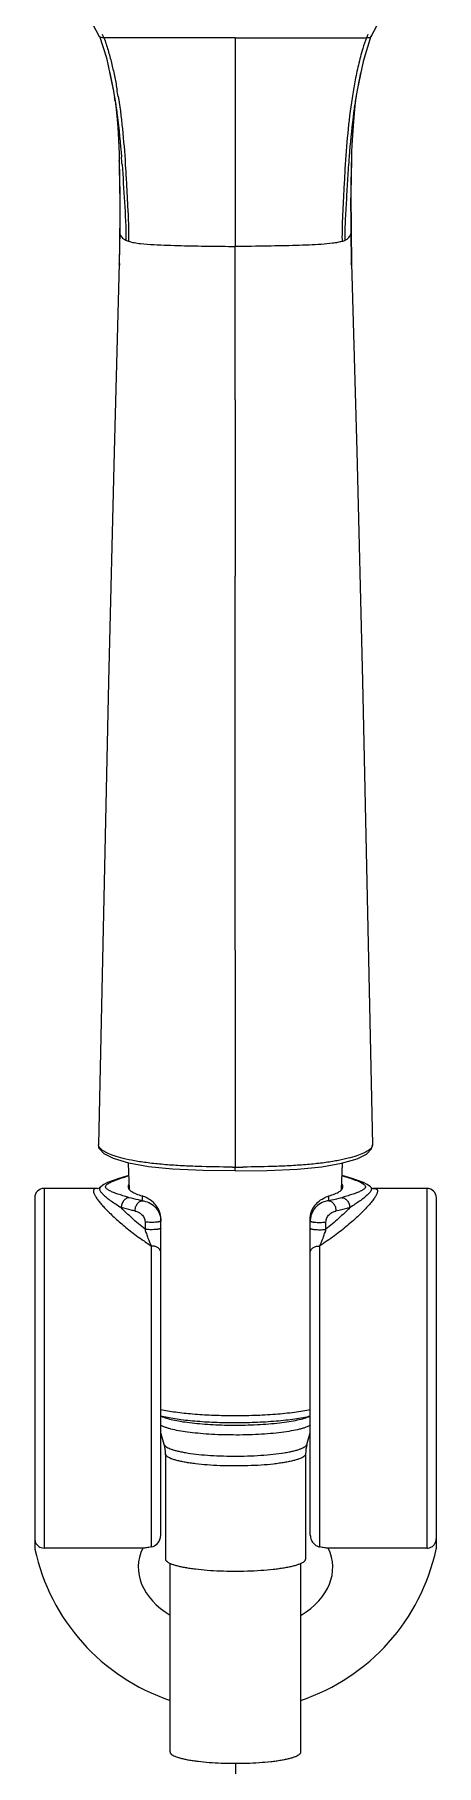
# Model space of a CAD drawing. Extents: x 881 to 2009, y 679 to 1506.
# Drawn here: x 1337.4 to 1380.4, y 1104 to 1289.4 of the extents above; entities that cross this region are included whole.
import ezdxf

# ---------------------------------------------------------------- set-up
doc = ezdxf.new("R2010")
doc.units = 0
doc.header["$LTSCALE"] = 10
doc.header["$MEASUREMENT"] = 0
doc.linetypes.add('CENTER', pattern=[2, 1.25, -0.25, 0.25, -0.25])
doc.layers.get('0').update_dxf_attribs({"linetype": 'CONTINUOUS'})
doc.layers.add('1_1', color=7, linetype='CONTINUOUS')
doc.layers.add('DEFAULT_1', color=7, linetype='CENTER')

msp = doc.modelspace()

# ---------------------------------------------------------------- linework, layer by layer
at = {"color": 7, "linetype": 'Continuous'}
for p, q in [((1347.52, 1165.64), (1347.42, 1168.49)), ((1370.21, 1165.64), (1370.32, 1168.5)), ((1337.37, 1164.78), (1337.37, 1127.35)), ((1344.08, 1165.78), (1338.37, 1165.78)), ((1344.42, 1165.95), (1344.42, 1165.95)), ((1345.15, 1166.4), (1345.15, 1166.4)), ((1372.58, 1166.4), (1372.58, 1166.4)), ((1373.31, 1165.95), (1373.31, 1165.95)), ((1373.65, 1165.78), (1373.65, 1165.78)), ((1379.37, 1165.78), (1373.65, 1165.78)), ((1380.37, 1127.35), (1380.37, 1164.78)), ((1350.87, 1128.64), (1350.87, 1162.57)), ((1366.87, 1128.64), (1366.87, 1162.57)), ((1351.22, 1138.35), (1350.87, 1139.58)), ((1366.51, 1138.35), (1366.87, 1139.58)), ((1351.37, 1137.34), (1351.37, 1126.07)), ((1366.37, 1137.34), (1366.37, 1126.07)), ((1348.93, 1127.24), (1338.37, 1127.24)), ((1379.37, 1127.24), (1368.8, 1127.24)), ((1351.87, 1105.39), (1351.87, 1125.62)), ((1365.87, 1105.39), (1365.87, 1125.61))]:
    msp.add_line(p, q, dxfattribs=at)
at = {"color": 9, "linetype": 'Continuous'}
for p, q in [((1338.37, 1165.78), (1338.37, 1127.24)), ((1348.87, 1164.97), (1348.87, 1164.46)), ((1368.87, 1164.46), (1368.87, 1164.97)), ((1379.37, 1127.24), (1379.37, 1165.78)), ((1349.18, 1162.18), (1349.18, 1161.4)), ((1368.55, 1161.4), (1368.55, 1162.18)), ((1349.87, 1127.36), (1349.87, 1159.61)), ((1367.87, 1159.61), (1367.87, 1127.36)), ((1358.46, 1141.44), (1358.55, 1141.44)), ((1358.61, 1139.36), (1358.56, 1139.36)), ((1358.63, 1137.09), (1358.69, 1137.09)), ((1358.69, 1136.04), (1358.64, 1136.04))]:
    msp.add_line(p, q, dxfattribs=at)
at = {"color": 7, "linetype": 'Continuous'}
for points in [[(1347.46, 1167.17), (1346.36, 1166.86), (1345.15, 1166.4)], [(1372.58, 1166.4), (1371.37, 1166.86), (1370.27, 1167.17)], [(1344.08, 1165.78), (1344.12, 1165.79), (1344.3, 1165.86)], [(1345.15, 1166.4), (1344.77, 1166.2), (1344.3, 1165.86)], [(1373.31, 1165.95), (1372.96, 1166.2), (1372.58, 1166.4)], [(1373.31, 1165.95), (1373.43, 1165.86), (1373.61, 1165.79), (1373.65, 1165.78)]]:
    msp.add_lwpolyline(points, dxfattribs=at)
for centre, radius, start, end in [((1338.37, 1164.78), 1, 90, 180), ((1379.37, 1164.78), 1, 0, 90), ((1347.73, 1137.34), 3.64, 359.9792, 16.1872), ((1370.01, 1137.34), 3.64, 163.8286, 180.0051), ((1338.37, 1127.35), 1, 180, 192.1246), ((1358.87, 1131.75), 21.97, 192.1246, 251.4257), ((1358.87, 1131.75), 21.97, 288.5737, 347.8754), ((1379.37, 1127.35), 1, 347.8754, 0)]:
    msp.add_arc(centre, radius, start, end, dxfattribs=at)
at = {"color": 9, "linetype": 'Continuous'}
for centre, radius, start, end in [((1366.23, 1184.95), 30.16, 234.1906, 234.3619), ((1365.71, 1184.22), 29.26, 234.3547, 236.9957), ((1364.98, 1183.12), 27.95, 237.0196, 237.2662)]:
    msp.add_arc(centre, radius, start, end, dxfattribs=at)
at = {"color": 7, "linetype": 'Continuous'}
for start_param, end_param in [(2.83769, 3.973626), (-0.831822, 0.303903)]:
    msp.add_ellipse((1358.87, 1125.17), major_axis=(10.41, 0), ratio=0.664597, start_param=start_param, end_param=end_param, dxfattribs=at)
at = {"color": 9, "linetype": 'Continuous'}
for points, knots in [([(1345.56, 1166.47), (1345.69, 1166.53), (1346.31, 1166.79), (1346.95, 1166.99), (1347.46, 1167.13)], [0, 0, 0, 0, 0.217592, 1, 1, 1, 1]), ([(1370.27, 1167.13), (1370.46, 1167.08), (1371.1, 1166.9), (1371.73, 1166.67), (1372.17, 1166.47)], [0, 0, 0, 0, 0.284713, 1, 1, 1, 1]), ([(1344.08, 1165.78), (1344.04, 1165.78), (1343.97, 1165.78), (1343.85, 1165.76), (1343.75, 1165.71), (1343.69, 1165.63), (1343.67, 1165.55), (1343.66, 1165.47), (1343.68, 1165.33), (1343.76, 1165.12), (1343.92, 1164.85), (1344.14, 1164.53), (1344.43, 1164.17), (1344.77, 1163.78), (1345.17, 1163.36), (1345.63, 1162.92), (1346.32, 1162.28), (1347.3, 1161.45), (1348.13, 1160.81), (1348.58, 1160.49)], [0, 0, 0, 0, 0.014505, 0.027033, 0.04736, 0.056566, 0.066198, 0.077028, 0.089613, 0.121173, 0.162147, 0.212672, 0.272382, 0.340697, 0.4169, 0.500248, 0.590013, 0.786011, 1, 1, 1, 1]), ([(1344.42, 1165.95), (1344.4, 1165.93), (1344.35, 1165.87), (1344.31, 1165.78), (1344.31, 1165.68), (1344.35, 1165.56), (1344.41, 1165.45), (1344.55, 1165.27), (1344.79, 1165.03), (1345.15, 1164.73), (1345.59, 1164.41), (1346.09, 1164.07), (1346.45, 1163.84), (1346.63, 1163.72)], [0, 0, 0, 0, 0.030601, 0.059044, 0.088451, 0.121811, 0.161199, 0.207506, 0.321206, 0.46122, 0.623562, 0.803937, 1, 1, 1, 1]), ([(1347.49, 1164.79), (1347.31, 1164.85), (1346.94, 1164.96), (1346.42, 1165.12), (1346.01, 1165.26), (1345.71, 1165.38), (1345.51, 1165.47), (1345.34, 1165.56), (1345.19, 1165.64), (1345.07, 1165.73), (1344.99, 1165.83), (1344.95, 1165.93), (1344.97, 1166.03), (1345.02, 1166.13), (1345.08, 1166.18), (1345.11, 1166.21)], [0, 0, 0, 0, 0.183247, 0.358961, 0.521575, 0.596008, 0.664683, 0.726584, 0.780793, 0.826692, 0.864377, 0.895784, 0.925494, 0.959073, 1, 1, 1, 1]), ([(1345.11, 1166.21), (1345.12, 1166.22), (1345.15, 1166.24), (1345.19, 1166.27), (1345.22, 1166.29)], [0, 0, 0, 0, 0.236416, 1, 1, 1, 1]), ([(1345.56, 1166.47), (1345.53, 1166.47), (1345.39, 1166.47), (1345.25, 1166.44), (1345.15, 1166.4)], [0, 0, 0, 0, 0.240349, 1, 1, 1, 1]), ([(1345.22, 1166.29), (1345.22, 1166.29), (1345.25, 1166.31), (1345.28, 1166.32), (1345.3, 1166.34)], [0, 0, 0, 0, 0.242431, 1, 1, 1, 1]), ([(1345.3, 1166.34), (1345.32, 1166.35), (1345.4, 1166.4), (1345.49, 1166.44), (1345.56, 1166.47)], [0, 0, 0, 0, 0.23334, 1, 1, 1, 1]), ([(1347.49, 1164.79), (1347.38, 1164.78), (1347.21, 1164.73), (1347.02, 1164.59), (1346.88, 1164.45), (1346.77, 1164.28), (1346.66, 1164.04), (1346.63, 1163.85), (1346.63, 1163.72)], [0, 0, 0, 0, 0.222598, 0.348276, 0.480402, 0.615757, 0.750262, 1, 1, 1, 1]), ([(1348.87, 1164.46), (1348.74, 1164.49), (1348.28, 1164.58), (1347.82, 1164.7), (1347.49, 1164.79)], [0, 0, 0, 0, 0.271256, 1, 1, 1, 1]), ([(1373.65, 1165.78), (1373.69, 1165.78), (1373.77, 1165.78), (1373.87, 1165.76), (1373.96, 1165.72), (1374.02, 1165.66), (1374.06, 1165.59), (1374.07, 1165.5), (1374.06, 1165.39), (1374.01, 1165.22), (1373.89, 1164.97), (1373.67, 1164.64), (1373.37, 1164.25), (1373, 1163.82), (1372.55, 1163.36), (1372.04, 1162.86), (1371.47, 1162.34), (1370.62, 1161.6), (1369.42, 1160.67), (1368.41, 1159.96), (1367.87, 1159.61)], [0, 0, 0, 0, 0.013295, 0.02458, 0.034228, 0.042889, 0.051493, 0.060999, 0.072136, 0.085358, 0.11882, 0.162094, 0.214954, 0.276794, 0.34683, 0.424207, 0.508099, 0.597699, 0.791268, 1, 1, 1, 1]), ([(1370.24, 1164.79), (1370.14, 1164.76), (1369.68, 1164.64), (1369.22, 1164.53), (1368.87, 1164.46)], [0, 0, 0, 0, 0.228414, 1, 1, 1, 1]), ([(1372.62, 1166.21), (1372.65, 1166.18), (1372.71, 1166.12), (1372.77, 1166.03), (1372.78, 1165.93), (1372.74, 1165.83), (1372.66, 1165.73), (1372.54, 1165.64), (1372.39, 1165.55), (1372.22, 1165.47), (1372.02, 1165.38), (1371.72, 1165.26), (1371.31, 1165.12), (1370.79, 1164.96), (1370.42, 1164.85), (1370.24, 1164.79)], [0, 0, 0, 0, 0.040708, 0.074131, 0.103803, 0.135284, 0.173093, 0.219113, 0.273419, 0.335391, 0.40411, 0.478565, 0.641172, 0.816831, 1, 1, 1, 1]), ([(1370.24, 1164.79), (1370.35, 1164.78), (1370.52, 1164.73), (1370.72, 1164.59), (1370.85, 1164.45), (1370.96, 1164.28), (1371.07, 1164.04), (1371.1, 1163.85), (1371.1, 1163.72)], [0, 0, 0, 0, 0.222598, 0.348276, 0.480402, 0.615757, 0.750262, 1, 1, 1, 1]), ([(1373.31, 1165.95), (1373.34, 1165.93), (1373.38, 1165.87), (1373.42, 1165.78), (1373.42, 1165.67), (1373.39, 1165.56), (1373.32, 1165.45), (1373.19, 1165.27), (1372.94, 1165.03), (1372.58, 1164.73), (1372.14, 1164.41), (1371.64, 1164.07), (1371.29, 1163.84), (1371.1, 1163.72)], [0, 0, 0, 0, 0.031042, 0.059533, 0.088822, 0.122069, 0.161409, 0.207715, 0.321448, 0.461263, 0.623533, 0.80469, 1, 1, 1, 1]), ([(1372.17, 1166.47), (1372.2, 1166.47), (1372.34, 1166.47), (1372.49, 1166.44), (1372.58, 1166.4)], [0, 0, 0, 0, 0.240353, 1, 1, 1, 1]), ([(1372.17, 1166.47), (1372.19, 1166.46), (1372.29, 1166.42), (1372.38, 1166.37), (1372.44, 1166.33)], [0, 0, 0, 0, 0.266399, 1, 1, 1, 1]), ([(1372.44, 1166.33), (1372.45, 1166.33), (1372.47, 1166.32), (1372.5, 1166.3), (1372.51, 1166.29)], [0, 0, 0, 0, 0.25719, 1, 1, 1, 1]), ([(1372.51, 1166.29), (1372.52, 1166.28), (1372.56, 1166.26), (1372.6, 1166.23), (1372.62, 1166.21)], [0, 0, 0, 0, 0.264232, 1, 1, 1, 1]), ([(1348.11, 1163.36), (1347.97, 1163.39), (1347.48, 1163.5), (1346.99, 1163.62), (1346.63, 1163.72)], [0, 0, 0, 0, 0.271256, 1, 1, 1, 1]), ([(1349.18, 1161.4), (1348.71, 1161.78), (1347.84, 1162.53), (1347.01, 1163.33), (1346.63, 1163.72)], [0, 0, 0, 0, 0.526685, 1, 1, 1, 1]), ([(1348.11, 1163.36), (1348.11, 1163.47), (1348.14, 1163.71), (1348.26, 1163.99), (1348.41, 1164.2), (1348.58, 1164.37), (1348.75, 1164.45), (1348.87, 1164.46)], [0, 0, 0, 0, 0.229707, 0.494272, 0.630559, 0.762688, 1, 1, 1, 1]), ([(1348.11, 1163.36), (1348.24, 1163.34), (1348.49, 1163.25), (1348.84, 1163), (1349.11, 1162.64), (1349.18, 1162.33), (1349.18, 1162.18)], [0, 0, 0, 0, 0.226943, 0.474446, 0.737416, 1, 1, 1, 1]), ([(1348.87, 1164.46), (1349.11, 1164.44), (1349.62, 1164.29), (1350.16, 1163.91), (1350.51, 1163.49), (1350.71, 1163.13), (1350.84, 1162.73), (1350.87, 1162.45), (1350.87, 1162.31)], [0, 0, 0, 0, 0.233406, 0.480917, 0.609504, 0.73975, 0.87037, 1, 1, 1, 1]), ([(1368.87, 1164.46), (1368.62, 1164.44), (1368.11, 1164.29), (1367.57, 1163.91), (1367.23, 1163.49), (1367.02, 1163.13), (1366.9, 1162.73), (1366.87, 1162.45), (1366.87, 1162.31)], [0, 0, 0, 0, 0.233407, 0.480917, 0.609504, 0.73975, 0.87037, 1, 1, 1, 1]), ([(1371.1, 1163.72), (1370.72, 1163.33), (1369.89, 1162.53), (1369.02, 1161.78), (1368.55, 1161.4)], [0, 0, 0, 0, 0.473322, 1, 1, 1, 1]), ([(1368.55, 1162.18), (1368.55, 1162.33), (1368.62, 1162.64), (1368.89, 1163), (1369.24, 1163.25), (1369.5, 1163.34), (1369.62, 1163.36)], [0, 0, 0, 0, 0.262591, 0.525564, 0.773062, 1, 1, 1, 1]), ([(1368.87, 1164.46), (1368.98, 1164.45), (1369.15, 1164.37), (1369.32, 1164.2), (1369.48, 1163.99), (1369.59, 1163.71), (1369.62, 1163.47), (1369.62, 1163.36)], [0, 0, 0, 0, 0.237312, 0.369442, 0.505728, 0.770294, 1, 1, 1, 1]), ([(1371.1, 1163.72), (1370.99, 1163.69), (1370.5, 1163.55), (1370.01, 1163.44), (1369.62, 1163.36)], [0, 0, 0, 0, 0.228414, 1, 1, 1, 1]), ([(1350.87, 1162.31), (1350.87, 1162.29), (1350.84, 1162.27), (1350.79, 1162.24), (1350.72, 1162.22), (1350.64, 1162.2), (1350.53, 1162.18), (1350.4, 1162.16), (1350.21, 1162.15), (1349.95, 1162.14), (1349.66, 1162.14), (1349.4, 1162.16), (1349.25, 1162.17), (1349.18, 1162.18)], [0, 0, 0, 0, 0.030259, 0.058022, 0.097027, 0.148436, 0.212077, 0.28705, 0.370972, 0.553254, 0.731342, 0.883395, 1, 1, 1, 1]), ([(1350.87, 1161.53), (1350.87, 1161.51), (1350.83, 1161.48), (1350.77, 1161.45), (1350.7, 1161.43), (1350.61, 1161.41), (1350.46, 1161.39), (1350.25, 1161.37), (1349.98, 1161.35), (1349.7, 1161.36), (1349.43, 1161.37), (1349.26, 1161.39), (1349.18, 1161.4)], [0, 0, 0, 0, 0.037719, 0.070588, 0.113479, 0.165928, 0.227082, 0.370646, 0.532943, 0.700857, 0.860875, 1, 1, 1, 1]), ([(1349.18, 1161.4), (1349.22, 1161.24), (1349.32, 1160.93), (1349.54, 1160.33), (1349.73, 1159.89), (1349.87, 1159.61)], [0, 0, 0, 0, 0.255253, 0.515342, 1, 1, 1, 1]), ([(1366.87, 1162.31), (1366.87, 1162.29), (1366.89, 1162.27), (1366.94, 1162.24), (1367.01, 1162.22), (1367.09, 1162.2), (1367.2, 1162.18), (1367.33, 1162.16), (1367.52, 1162.15), (1367.78, 1162.14), (1368.07, 1162.14), (1368.33, 1162.16), (1368.48, 1162.17), (1368.55, 1162.18)], [0, 0, 0, 0, 0.030259, 0.058022, 0.097026, 0.148435, 0.212076, 0.287049, 0.370971, 0.553253, 0.731342, 0.883395, 1, 1, 1, 1]), ([(1366.87, 1161.53), (1366.87, 1161.51), (1366.91, 1161.48), (1366.96, 1161.45), (1367.03, 1161.43), (1367.12, 1161.41), (1367.27, 1161.39), (1367.48, 1161.37), (1367.75, 1161.35), (1368.03, 1161.36), (1368.3, 1161.37), (1368.47, 1161.39), (1368.55, 1161.4)], [0, 0, 0, 0, 0.037772, 0.070644, 0.113533, 0.165979, 0.227128, 0.37068, 0.532963, 0.700865, 0.860876, 1, 1, 1, 1]), ([(1367.87, 1159.61), (1368, 1159.89), (1368.19, 1160.33), (1368.41, 1160.93), (1368.51, 1161.24), (1368.55, 1161.4)], [0, 0, 0, 0, 0.484655, 0.744744, 1, 1, 1, 1]), ([(1350.87, 1158.93), (1350.87, 1158.98), (1350.85, 1159.08), (1350.78, 1159.22), (1350.67, 1159.35), (1350.48, 1159.49), (1350.2, 1159.59), (1349.98, 1159.61), (1349.87, 1159.61)], [0, 0, 0, 0, 0.108514, 0.224497, 0.349753, 0.482575, 0.75277, 1, 1, 1, 1]), ([(1366.87, 1158.93), (1366.87, 1158.98), (1366.88, 1159.08), (1366.95, 1159.22), (1367.06, 1159.35), (1367.25, 1159.49), (1367.53, 1159.59), (1367.76, 1159.61), (1367.87, 1159.61)], [0, 0, 0, 0, 0.108514, 0.224498, 0.349753, 0.482575, 0.75277, 1, 1, 1, 1]), ([(1350.87, 1142.08), (1351.11, 1142.03), (1351.64, 1141.94), (1352.77, 1141.77), (1354.34, 1141.61), (1356.35, 1141.48), (1357.74, 1141.45), (1358.46, 1141.44)], [0, 0, 0, 0, 0.09951, 0.208653, 0.451502, 0.71889, 1, 1, 1, 1]), ([(1350.93, 1141.36), (1351.01, 1141.32), (1351.19, 1141.25), (1351.6, 1141.12), (1352.2, 1140.97), (1353.03, 1140.81), (1353.98, 1140.68), (1355.04, 1140.57), (1356.59, 1140.45), (1357.79, 1140.42), (1358.61, 1140.41)], [0, 0, 0, 0, 0.034049, 0.072931, 0.164753, 0.274109, 0.398985, 0.536931, 0.685135, 1, 1, 1, 1]), ([(1358.55, 1141.44), (1359.33, 1141.44), (1360.86, 1141.46), (1363.07, 1141.58), (1364.8, 1141.75), (1366.05, 1141.93), (1366.62, 1142.03), (1366.89, 1142.09)], [0, 0, 0, 0, 0.280194, 0.548629, 0.792402, 0.901369, 1, 1, 1, 1]), ([(1358.61, 1140.41), (1359.47, 1140.41), (1360.75, 1140.44), (1362.41, 1140.54), (1363.54, 1140.65), (1364.57, 1140.79), (1365.46, 1140.95), (1366.11, 1141.11), (1366.54, 1141.25), (1366.72, 1141.32), (1366.81, 1141.36)], [0, 0, 0, 0, 0.313168, 0.461784, 0.600499, 0.726168, 0.836032, 0.927822, 0.966425, 1, 1, 1, 1]), ([(1358.56, 1139.36), (1357.71, 1139.36), (1356.46, 1139.4), (1354.85, 1139.53), (1353.77, 1139.65), (1352.81, 1139.8), (1352.1, 1139.95), (1351.62, 1140.09), (1351.32, 1140.19), (1351.06, 1140.29), (1350.91, 1140.37), (1350.85, 1140.41)], [0, 0, 0, 0, 0.326448, 0.478592, 0.618524, 0.743014, 0.849321, 0.894978, 0.935363, 0.970371, 1, 1, 1, 1]), ([(1366.89, 1140.41), (1366.83, 1140.37), (1366.67, 1140.29), (1366.4, 1140.18), (1366.07, 1140.07), (1365.55, 1139.93), (1364.79, 1139.78), (1363.75, 1139.62), (1362.59, 1139.5), (1360.86, 1139.38), (1359.52, 1139.35), (1358.61, 1139.36)], [0, 0, 0, 0, 0.029046, 0.063695, 0.103937, 0.149647, 0.256536, 0.381979, 0.52286, 0.675536, 1, 1, 1, 1]), ([(1351.22, 1138.35), (1351.23, 1138.31), (1351.28, 1138.24), (1351.35, 1138.17), (1351.46, 1138.08), (1351.64, 1137.98), (1351.9, 1137.87), (1352.22, 1137.76), (1352.6, 1137.65), (1353.04, 1137.56), (1353.71, 1137.43), (1354.66, 1137.3), (1355.9, 1137.19), (1357.24, 1137.12), (1358.16, 1137.1), (1358.63, 1137.09)], [0, 0, 0, 0, 0.018429, 0.029528, 0.042156, 0.072429, 0.109779, 0.154265, 0.205738, 0.263891, 0.328326, 0.474016, 0.638209, 0.815501, 1, 1, 1, 1]), ([(1358.64, 1136.04), (1358.16, 1136.04), (1357.23, 1136.06), (1355.87, 1136.14), (1354.81, 1136.24), (1354.02, 1136.34), (1353.5, 1136.43), (1353.02, 1136.52), (1352.6, 1136.62), (1352.23, 1136.73), (1351.93, 1136.84), (1351.69, 1136.95), (1351.53, 1137.06), (1351.44, 1137.15), (1351.4, 1137.21), (1351.37, 1137.27), (1351.37, 1137.32), (1351.37, 1137.34)], [0, 0, 0, 0, 0.188964, 0.370073, 0.536905, 0.613111, 0.683616, 0.747838, 0.805265, 0.855495, 0.898242, 0.933421, 0.961257, 0.972683, 0.982698, 0.991644, 1, 1, 1, 1]), ([(1358.69, 1137.09), (1359.18, 1137.09), (1360.14, 1137.1), (1361.55, 1137.17), (1362.86, 1137.28), (1363.86, 1137.41), (1364.58, 1137.53), (1365.04, 1137.63), (1365.44, 1137.74), (1365.79, 1137.85), (1366.07, 1137.97), (1366.26, 1138.07), (1366.37, 1138.16), (1366.45, 1138.24), (1366.5, 1138.31), (1366.51, 1138.35)], [0, 0, 0, 0, 0.182284, 0.358789, 0.523216, 0.669736, 0.734682, 0.793345, 0.845284, 0.890154, 0.927764, 0.958147, 0.970763, 0.981804, 1, 1, 1, 1]), ([(1366.37, 1137.34), (1366.37, 1137.32), (1366.36, 1137.27), (1366.33, 1137.21), (1366.28, 1137.14), (1366.19, 1137.05), (1366.02, 1136.94), (1365.76, 1136.82), (1365.44, 1136.71), (1365.05, 1136.6), (1364.6, 1136.5), (1364.09, 1136.4), (1363.53, 1136.32), (1362.7, 1136.21), (1361.58, 1136.12), (1360.16, 1136.05), (1359.19, 1136.04), (1358.69, 1136.04)], [0, 0, 0, 0, 0.008216, 0.017052, 0.027003, 0.038414, 0.066374, 0.101841, 0.145009, 0.195742, 0.253719, 0.318486, 0.389484, 0.466077, 0.633148, 0.813406, 1, 1, 1, 1])]:
    msp.add_open_spline(points, degree=3, knots=knots, dxfattribs=at)
at = {"color": 7, "linetype": 'Continuous'}
for points, knots in [([(1347.46, 1166.21), (1347.43, 1166.17), (1347.38, 1166.09), (1347.36, 1165.99), (1347.37, 1165.95)], [0, 0, 0, 0, 0.528502, 1, 1, 1, 1]), ([(1347.37, 1165.95), (1347.37, 1165.91), (1347.39, 1165.81), (1347.47, 1165.68), (1347.59, 1165.56), (1347.76, 1165.43), (1347.98, 1165.31), (1348.34, 1165.14), (1348.65, 1165.04), (1348.87, 1164.97)], [0, 0, 0, 0, 0.069747, 0.148331, 0.24153, 0.352705, 0.483614, 0.635129, 1, 1, 1, 1]), ([(1350.87, 1162.57), (1350.87, 1162.74), (1350.82, 1163.09), (1350.63, 1163.57), (1350.37, 1163.97), (1349.98, 1164.39), (1349.48, 1164.74), (1349.06, 1164.91), (1348.87, 1164.97)], [0, 0, 0, 0, 0.156871, 0.312104, 0.457904, 0.590876, 0.817611, 1, 1, 1, 1]), ([(1366.87, 1162.57), (1366.87, 1162.74), (1366.91, 1163.09), (1367.1, 1163.57), (1367.37, 1163.97), (1367.75, 1164.39), (1368.25, 1164.74), (1368.67, 1164.91), (1368.87, 1164.97)], [0, 0, 0, 0, 0.156871, 0.312104, 0.457904, 0.590875, 0.817611, 1, 1, 1, 1]), ([(1368.87, 1164.97), (1369.08, 1165.04), (1369.39, 1165.14), (1369.76, 1165.31), (1369.97, 1165.43), (1370.14, 1165.56), (1370.26, 1165.68), (1370.34, 1165.81), (1370.36, 1165.91), (1370.37, 1165.95)], [0, 0, 0, 0, 0.364872, 0.516386, 0.647295, 0.75847, 0.851669, 0.930253, 1, 1, 1, 1]), ([(1370.37, 1165.95), (1370.37, 1165.99), (1370.35, 1166.09), (1370.3, 1166.17), (1370.27, 1166.21)], [0, 0, 0, 0, 0.471495, 1, 1, 1, 1]), ([(1358.57, 1140.65), (1357.83, 1140.66), (1356.39, 1140.69), (1354.63, 1140.81), (1353.31, 1140.95), (1352.42, 1141.07), (1351.6, 1141.21), (1351.09, 1141.32), (1350.85, 1141.38)], [0, 0, 0, 0, 0.286109, 0.556127, 0.681037, 0.79733, 0.903902, 1, 1, 1, 1]), ([(1366.87, 1141.38), (1366.62, 1141.31), (1366.06, 1141.2), (1365.19, 1141.05), (1364.23, 1140.93), (1362.8, 1140.79), (1360.91, 1140.67), (1359.36, 1140.65), (1358.57, 1140.65)], [0, 0, 0, 0, 0.095611, 0.202196, 0.318871, 0.444345, 0.715149, 1, 1, 1, 1]), ([(1337.37, 1128.34), (1337.37, 1128.23), (1337.39, 1128), (1337.5, 1127.73), (1337.66, 1127.53), (1337.83, 1127.39), (1338.07, 1127.27), (1338.26, 1127.24), (1338.37, 1127.24)], [0, 0, 0, 0, 0.198566, 0.408288, 0.524905, 0.656732, 0.813489, 1, 1, 1, 1]), ([(1349.87, 1127.36), (1350.1, 1127.4), (1350.62, 1127.72), (1350.87, 1128.31), (1350.87, 1128.64)], [0, 0, 0, 0, 0.41603, 1, 1, 1, 1]), ([(1366.87, 1128.64), (1366.87, 1128.46), (1366.93, 1128.19), (1367.1, 1127.89), (1367.28, 1127.67), (1367.53, 1127.47), (1367.76, 1127.38), (1367.87, 1127.36)], [0, 0, 0, 0, 0.319404, 0.458548, 0.58549, 0.808361, 1, 1, 1, 1]), ([(1379.78, 1127.33), (1379.89, 1127.38), (1380.08, 1127.52), (1380.26, 1127.79), (1380.35, 1128.06), (1380.37, 1128.25), (1380.37, 1128.34)], [0, 0, 0, 0, 0.304325, 0.553714, 0.780658, 1, 1, 1, 1]), ([(1349.87, 1127.36), (1349.69, 1127.32), (1349.38, 1127.27), (1349.07, 1127.24), (1348.93, 1127.24)], [0, 0, 0, 0, 0.559151, 1, 1, 1, 1]), ([(1351.37, 1126.07), (1351.37, 1126.05), (1351.37, 1126.01), (1351.4, 1125.94), (1351.44, 1125.88), (1351.53, 1125.79), (1351.69, 1125.69), (1351.93, 1125.57), (1352.24, 1125.46), (1352.6, 1125.35), (1353.02, 1125.25), (1353.5, 1125.16), (1354.02, 1125.08), (1354.81, 1124.97), (1355.87, 1124.87), (1357.23, 1124.79), (1358.16, 1124.77), (1358.64, 1124.77)], [0, 0, 0, 0, 0.008356, 0.017303, 0.027319, 0.038748, 0.066587, 0.10177, 0.144519, 0.19475, 0.252178, 0.316401, 0.386905, 0.463108, 0.629935, 0.811041, 1, 1, 1, 1]), ([(1358.64, 1124.77), (1359.14, 1124.77), (1360.12, 1124.78), (1361.54, 1124.85), (1362.67, 1124.95), (1363.51, 1125.05), (1364.07, 1125.13), (1364.58, 1125.23), (1365.04, 1125.33), (1365.43, 1125.44), (1365.76, 1125.55), (1366.02, 1125.67), (1366.19, 1125.78), (1366.28, 1125.87), (1366.33, 1125.94), (1366.36, 1126.01), (1366.37, 1126.05), (1366.37, 1126.07)], [0, 0, 0, 0, 0.186269, 0.366413, 0.533516, 0.610163, 0.681229, 0.746072, 0.804125, 0.854926, 0.898151, 0.933655, 0.96163, 0.973039, 0.982981, 0.991802, 1, 1, 1, 1]), ([(1368.8, 1127.24), (1368.66, 1127.24), (1368.35, 1127.27), (1368.04, 1127.32), (1367.87, 1127.36)], [0, 0, 0, 0, 0.440849, 1, 1, 1, 1]), ([(1379.37, 1127.24), (1379.4, 1127.24), (1379.54, 1127.25), (1379.68, 1127.29), (1379.78, 1127.33)], [0, 0, 0, 0, 0.269031, 1, 1, 1, 1]), ([(1351.87, 1105.39), (1351.87, 1105.37), (1351.87, 1105.33), (1351.9, 1105.27), (1351.94, 1105.21), (1352.02, 1105.13), (1352.17, 1105.03), (1352.39, 1104.93), (1352.68, 1104.82), (1353.02, 1104.72), (1353.41, 1104.63), (1353.86, 1104.54), (1354.35, 1104.46), (1355.08, 1104.36), (1356.07, 1104.27), (1357.34, 1104.2), (1358.21, 1104.18), (1358.65, 1104.18)], [0, 0, 0, 0, 0.008356, 0.0173, 0.027316, 0.03874, 0.066571, 0.101746, 0.144492, 0.194718, 0.252146, 0.316365, 0.386872, 0.463078, 0.629913, 0.811031, 1, 1, 1, 1]), ([(1358.65, 1104.18), (1359.12, 1104.18), (1360.03, 1104.19), (1361.36, 1104.25), (1362.42, 1104.34), (1363.2, 1104.44), (1363.72, 1104.51), (1364.2, 1104.6), (1364.62, 1104.7), (1364.99, 1104.8), (1365.3, 1104.91), (1365.54, 1105.02), (1365.7, 1105.12), (1365.79, 1105.21), (1365.83, 1105.27), (1365.86, 1105.33), (1365.87, 1105.37), (1365.87, 1105.39)], [0, 0, 0, 0, 0.186254, 0.366388, 0.533484, 0.610129, 0.681194, 0.746037, 0.80409, 0.854899, 0.898125, 0.93364, 0.961619, 0.973034, 0.98298, 0.991801, 1, 1, 1, 1])]:
    msp.add_open_spline(points, degree=3, knots=knots, dxfattribs=at)
at = {"layer": '1_1', "color": 7, "linetype": 'Continuous'}
for p, q in [((1344.27, 1289.24), (1344.27, 1289.25)), ((1373.4, 1289.23), (1373.4, 1289.23)), ((1345.78, 1283.54), (1345.92, 1282.71)), ((1371.92, 1283.66), (1371.79, 1282.9)), ((1346.41, 1276.63), (1346.43, 1275.94)), ((1371.3, 1276.86), (1371.27, 1276.09)), ((1346.42, 1264.91), (1345.88, 1244.71)), ((1371.29, 1264.91), (1371.85, 1244.78)), ((1345.88, 1244.71), (1345.26, 1220.08)), ((1371.85, 1244.78), (1372.47, 1220.13)), ((1345.26, 1220.08), (1344.2, 1170.46)), ((1372.47, 1220.13), (1373.53, 1170.45)), ((1352.13, 1167.85), (1349.56, 1168.11)), ((1365.52, 1167.85), (1368.1, 1168.1))]:
    msp.add_line(p, q, dxfattribs=at)
at = {"layer": '1_1', "color": 6, "linetype": 'Continuous'}
msp.add_line((1373.41, 1289.28), (1373.4, 1289.23), dxfattribs=at)
at = {"layer": '1_1', "color": 9, "linetype": 'Continuous'}
for p, q in [((1345.43, 1285.33), (1345.78, 1283.54)), ((1372.25, 1285.33), (1371.92, 1283.66)), ((1346.17, 1283.61), (1346.19, 1283.54)), ((1346.17, 1283.61), (1346.19, 1283.54)), ((1346.31, 1282.78), (1346.34, 1282.62)), ((1346.31, 1282.78), (1346.34, 1282.62)), ((1346.44, 1264.73), (1346.42, 1264.91)), ((1346.45, 1264.91), (1346.44, 1264.73)), ((1371.27, 1264.72), (1371.26, 1264.91)), ((1358.84, 1211.92), (1358.84, 1231.39)), ((1344.2, 1170.46), (1344.2, 1170.46)), ((1373.53, 1170.45), (1373.53, 1170.45)), ((1358.83, 1167.66), (1358.83, 1167.65))]:
    msp.add_line(p, q, dxfattribs=at)
at = {"layer": '1_1', "color": 7, "linetype": 'Continuous'}
for points in [[(1344.27, 1289.25), (1342.09, 1293.39), (1338.18, 1297.97)], [(1373.4, 1289.23), (1375.57, 1293.37), (1379.47, 1297.96)], [(1344.29, 1289.25), (1345.04, 1286.93), (1345.78, 1283.52)], [(1373.37, 1289.24), (1372.53, 1286.53), (1371.92, 1283.66)], [(1345.92, 1282.71), (1345.95, 1282.54), (1346.05, 1281.76), (1346.16, 1280.71), (1346.26, 1279.49), (1346.34, 1278.13), (1346.41, 1276.63)], [(1371.79, 1282.9), (1371.75, 1282.68), (1371.64, 1281.77), (1371.52, 1280.56), (1371.41, 1279.15), (1371.33, 1277.58), (1371.3, 1276.86)], [(1371.27, 1276.09), (1371.21, 1272.41), (1371.23, 1268.45), (1371.29, 1264.91)], [(1346.43, 1275.94), (1346.49, 1272.26), (1346.48, 1268.37), (1346.42, 1264.92)], [(1349.56, 1168.11), (1347.45, 1168.48), (1345.8, 1168.97), (1344.82, 1169.47), (1344.28, 1170.07), (1344.2, 1170.46)], [(1368.1, 1168.1), (1370.21, 1168.47), (1371.88, 1168.95), (1372.88, 1169.45), (1373.44, 1170.04), (1373.53, 1170.45)], [(1358.83, 1167.65), (1355.39, 1167.7), (1352.13, 1167.85)], [(1358.83, 1167.65), (1362.26, 1167.69), (1365.52, 1167.85)]]:
    msp.add_lwpolyline(points, dxfattribs=at)
at = {"layer": '1_1', "color": 9, "linetype": 'Continuous'}
for centre, radius, start, end in [((1317.07, 1277.88), 29.89, 22.0058, 22.7181), ((1388.26, 1283.43), 16.38, 158.5445, 159.8712), ((1300.71, 1275.66), 46.15, 8.87, 9.8285), ((1418.9, 1275.41), 48.1, 170.2777, 171.389), ((1414.08, 1276.18), 43.22, 169.11, 170.2148), ((1289.41, 1273.53), 57.25, 8.8264, 9.2316), ((1427.32, 1273.76), 56.28, 170.6481, 171.0984), ((1225.66, 1266.91), 121.37, 4.2786, 4.4237), ((1225.66, 1266.91), 121.36, 4.2786, 4.4239), ((1475.05, 1268.37), 104.32, 175.3165, 175.4698), ((1509.13, 1271.87), 137.92, 178.0415, 178.3341), ((1185.92, 1271.06), 160.58, 1.1231, 1.7394), ((1159.89, 1270.55), 186.62, 359.8445, 1.1229), ((1212.52, 1265.93), 134.54, 4.0825, 4.2775), ((1540.28, 1271), 169.08, 178.3452, 179.0468), ((1557.29, 1270.68), 186.1, 179.0355, 180.0519), ((1567.77, 1270.67), 196.57, 180.0472, 180.7571), ((1126.06, 1270.54), 220.45, 359.3614, 359.8708), ((815.94, 1274.63), 530.6, 358.9497, 359.293), ((1946.12, 1275.75), 574.96, 180.76526, 181.08059), ((1370.51, 1264.9), 0.78, 346.4117, 0.6216), ((1358.9, 1311), 142.93, 269.8553, 269.9741), ((1358.9, 1308.48), 140.41, 269.9724, 270.3075)]:
    msp.add_arc(centre, radius, start, end, dxfattribs=at)
at = {"layer": '1_1', "color": 7, "linetype": 'Continuous'}
for points, knots in [([(1344.31, 1289.19), (1344.3, 1289.2), (1344.29, 1289.21), (1344.27, 1289.23), (1344.27, 1289.24)], [0, 0, 0, 0, 0.272694, 1, 1, 1, 1]), ([(1344.78, 1289.08), (1344.69, 1289.08), (1344.55, 1289.09), (1344.39, 1289.14), (1344.33, 1289.17), (1344.31, 1289.19)], [0, 0, 0, 0, 0.566075, 0.807035, 1, 1, 1, 1]), ([(1373.36, 1289.17), (1373.3, 1289.12), (1373.14, 1289.07), (1372.97, 1289.06), (1372.88, 1289.06)], [0, 0, 0, 0, 0.435239, 1, 1, 1, 1]), ([(1373.4, 1289.23), (1373.39, 1289.22), (1373.38, 1289.2), (1373.37, 1289.18), (1373.36, 1289.17)], [0, 0, 0, 0, 0.2317, 1, 1, 1, 1])]:
    msp.add_open_spline(points, degree=3, knots=knots, dxfattribs=at)
at = {"layer": '1_1', "color": 9, "linetype": 'Continuous'}
for points, knots in [([(1344.78, 1289.08), (1344.95, 1288.64), (1345.24, 1287.75), (1345.6, 1286.39), (1345.91, 1285.01), (1346.09, 1284.08), (1346.17, 1283.61)], [0, 0, 0, 0, 0.248125, 0.497321, 0.747929, 1, 1, 1, 1]), ([(1358.83, 1289.07), (1356.67, 1289.07), (1351.98, 1289.08), (1347.3, 1289.08), (1344.78, 1289.08)], [0, 0, 0, 0, 0.462096, 1, 1, 1, 1]), ([(1358.83, 1289.07), (1361, 1289.07), (1365.68, 1289.07), (1370.36, 1289.07), (1372.88, 1289.07)], [0, 0, 0, 0, 0.462096, 1, 1, 1, 1]), ([(1358.83, 1289.07), (1358.83, 1287.29), (1358.84, 1279.85), (1358.84, 1272.4), (1358.84, 1266.73)], [0, 0, 0, 0, 0.238452, 1, 1, 1, 1]), ([(1372.88, 1289.06), (1372.74, 1288.69), (1372.41, 1287.73), (1372.01, 1286.15), (1371.75, 1284.95), (1371.64, 1284.35)], [0, 0, 0, 0, 0.24838, 0.622759, 1, 1, 1, 1]), ([(1345.99, 1282.31), (1346.06, 1281.82), (1346.35, 1279.81), (1346.55, 1277.79), (1346.66, 1276.27)], [0, 0, 0, 0, 0.248751, 1, 1, 1, 1]), ([(1346.34, 1282.62), (1346.53, 1281.37), (1346.84, 1278.85), (1347.07, 1275.67), (1347.21, 1273.11), (1347.31, 1271.18), (1347.41, 1269.23), (1347.44, 1267.93), (1347.42, 1267.28)], [0, 0, 0, 0, 0.246172, 0.495247, 0.62065, 0.746243, 0.872321, 1, 1, 1, 1]), ([(1371.34, 1282.61), (1371.15, 1281.36), (1370.84, 1278.84), (1370.61, 1275.66), (1370.48, 1273.1), (1370.38, 1271.17), (1370.28, 1269.22), (1370.26, 1267.92), (1370.27, 1267.27)], [0, 0, 0, 0, 0.246136, 0.495208, 0.620617, 0.746216, 0.872303, 1, 1, 1, 1]), ([(1371.72, 1282.47), (1371.64, 1282.01), (1371.38, 1280.15), (1371.19, 1278.29), (1371.07, 1276.89)], [0, 0, 0, 0, 0.248811, 1, 1, 1, 1]), ([(1371.05, 1276.61), (1370.99, 1275.85), (1370.88, 1274.32), (1370.77, 1272.4), (1370.68, 1270.86), (1370.59, 1269.32), (1370.55, 1268.16), (1370.57, 1267.38)], [0, 0, 0, 0, 0.248751, 0.498208, 0.62306, 0.748054, 1, 1, 1, 1]), ([(1346.72, 1275.51), (1346.82, 1274.16), (1346.97, 1271.46), (1347.15, 1268.75), (1347.13, 1267.39)], [0, 0, 0, 0, 0.498339, 1, 1, 1, 1]), ([(1346.5, 1268.08), (1346.52, 1267.95), (1346.68, 1267.64), (1346.96, 1267.47), (1347.13, 1267.39)], [0, 0, 0, 0, 0.440221, 1, 1, 1, 1]), ([(1347.13, 1267.39), (1347.15, 1267.38), (1347.25, 1267.34), (1347.35, 1267.3), (1347.42, 1267.28)], [0, 0, 0, 0, 0.233283, 1, 1, 1, 1]), ([(1347.42, 1267.28), (1347.62, 1267.21), (1348.04, 1267.12), (1348.94, 1266.99), (1350.14, 1266.91), (1351.59, 1266.85), (1353.54, 1266.79), (1355.95, 1266.75), (1357.88, 1266.73), (1358.84, 1266.73)], [0, 0, 0, 0, 0.053444, 0.113052, 0.238948, 0.36672, 0.494347, 0.748246, 1, 1, 1, 1]), ([(1370.27, 1267.26), (1370.12, 1267.22), (1369.78, 1267.14), (1369.04, 1267.02), (1368.01, 1266.93), (1366.71, 1266.87), (1364.8, 1266.8), (1362.17, 1266.75), (1360, 1266.72), (1358.84, 1266.73)], [0, 0, 0, 0, 0.042411, 0.0906, 0.196858, 0.311397, 0.432608, 0.697218, 1, 1, 1, 1]), ([(1358.84, 1250.28), (1358.84, 1251.65), (1358.84, 1257.14), (1358.84, 1262.62), (1358.84, 1266.73)], [0, 0, 0, 0, 0.250304, 1, 1, 1, 1]), ([(1370.27, 1267.27), (1370.3, 1267.27), (1370.4, 1267.31), (1370.5, 1267.35), (1370.57, 1267.38)], [0, 0, 0, 0, 0.266843, 1, 1, 1, 1]), ([(1370.57, 1267.38), (1370.73, 1267.46), (1371.02, 1267.63), (1371.18, 1267.93), (1371.21, 1268.07)], [0, 0, 0, 0, 0.560031, 1, 1, 1, 1]), ([(1358.84, 1250.28), (1358.84, 1248.69), (1358.84, 1242.39), (1358.84, 1236.09), (1358.84, 1231.39)], [0, 0, 0, 0, 0.253, 1, 1, 1, 1]), ([(1358.83, 1191.3), (1358.83, 1193.02), (1358.83, 1199.89), (1358.84, 1206.76), (1358.84, 1211.92)], [0, 0, 0, 0, 0.249537, 1, 1, 1, 1]), ([(1358.83, 1191.3), (1358.83, 1189.35), (1358.83, 1181.61), (1358.83, 1173.86), (1358.83, 1168.07)], [0, 0, 0, 0, 0.25187, 1, 1, 1, 1]), ([(1345.86, 1169.28), (1345.62, 1169.37), (1345.28, 1169.49), (1344.88, 1169.7), (1344.51, 1169.92), (1344.2, 1170.21), (1344.2, 1170.46)], [0, 0, 0, 0, 0.36222, 0.513034, 0.644738, 1, 1, 1, 1]), ([(1373.53, 1170.45), (1373.53, 1170.4), (1373.51, 1170.29), (1373.42, 1170.13), (1373.27, 1169.98), (1373, 1169.77), (1372.53, 1169.52), (1372.11, 1169.36), (1371.87, 1169.28)], [0, 0, 0, 0, 0.072822, 0.154531, 0.250833, 0.363675, 0.642616, 1, 1, 1, 1]), ([(1358.53, 1168.07), (1357.28, 1168.07), (1355.41, 1168.1), (1352.95, 1168.21), (1351.19, 1168.33), (1349.56, 1168.5), (1348.12, 1168.71), (1346.91, 1168.97), (1346.18, 1169.17), (1345.86, 1169.28)], [0, 0, 0, 0, 0.294058, 0.439101, 0.579073, 0.708441, 0.823349, 0.919678, 1, 1, 1, 1]), ([(1371.87, 1169.28), (1371.55, 1169.18), (1370.86, 1168.98), (1369.69, 1168.73), (1368.31, 1168.51), (1366.75, 1168.34), (1365.06, 1168.22), (1362.67, 1168.11), (1360.86, 1168.08), (1359.65, 1168.07)], [0, 0, 0, 0, 0.080663, 0.176741, 0.29081, 0.419663, 0.559107, 0.704742, 1, 1, 1, 1]), ([(1358.83, 1167.65), (1358.83, 1167.65), (1358.83, 1167.65), (1358.83, 1167.66), (1358.83, 1167.67), (1358.83, 1167.69), (1358.83, 1167.73), (1358.83, 1167.78), (1358.83, 1167.84), (1358.83, 1167.94), (1358.83, 1168.02), (1358.83, 1168.07)], [0, 0, 0, 0, 0.004221, 0.017347, 0.040021, 0.072388, 0.165077, 0.292948, 0.45001, 0.626542, 1, 1, 1, 1])]:
    msp.add_open_spline(points, degree=3, knots=knots, dxfattribs=at)
at = {"layer": 'DEFAULT_1', "color": 1, "linetype": 'CENTER'}
msp.add_line((1358.87, 1104.18), (1358.87, 866.5), dxfattribs=at)

doc.saveas('drawing.dxf')
